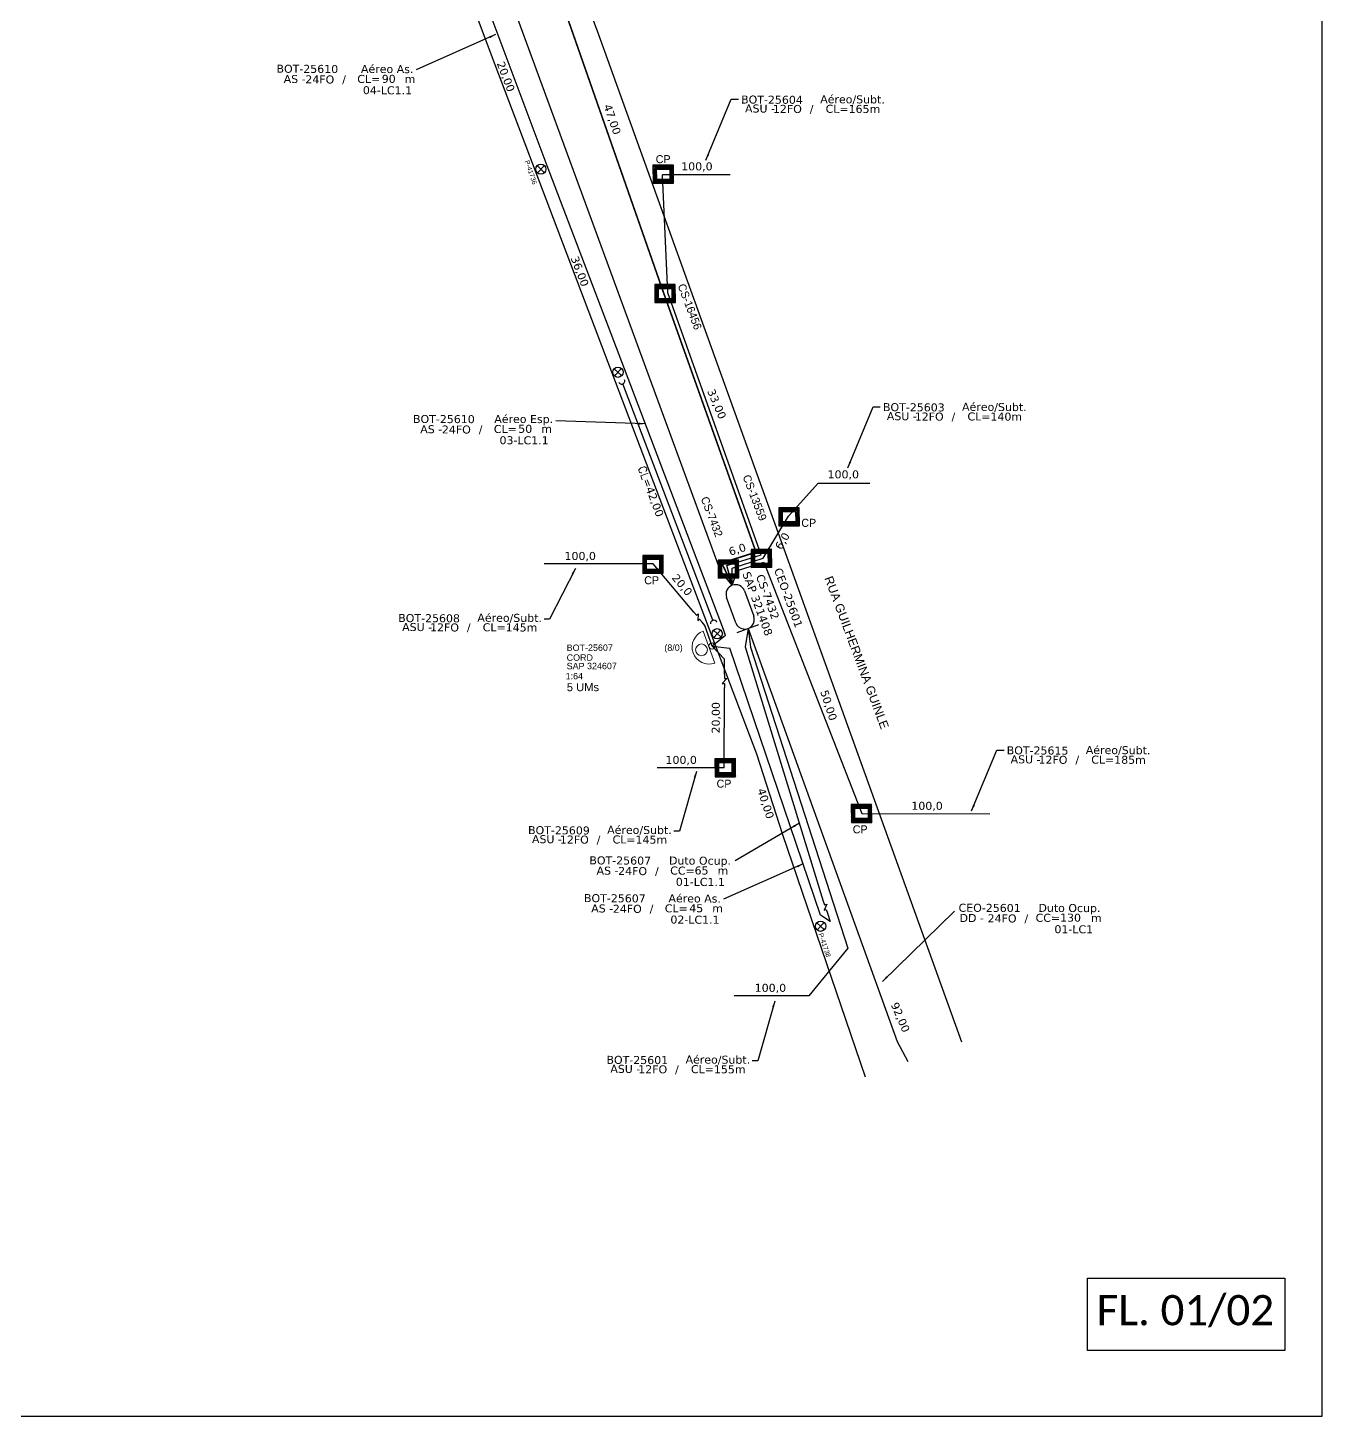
# Model space of a CAD drawing. Header units: millimetres. Extents: x 7 to 846, y 6 to 1250.
# Drawn here: x 539.9 to 845.7, y 655.6 to 983.4 of the extents above; entities that cross this region are included whole.
import ezdxf
from ezdxf.enums import TextEntityAlignment as Align

# ---------------------------------------------------------------- set-up
doc = ezdxf.new("R2010")
doc.units = ezdxf.units.MM
doc.header["$MEASUREMENT"] = 0
for name, color, linetype in [('10.1-Caixas Subterrâneas', 5, 'Continuous'), ('20.4-CEOS', 1, 'Continuous'), ('20.5-CEO', 1, 'Continuous'), ('CAP a instalar', 1, 'Continuous'), ('celulas gpon', 7, 'Continuous'), ('label_cabos', 7, 'Continuous'), ('Legenda', 1, 'Continuous'), ('locais legendas', 7, 'Continuous'), ('QUADRA', 7, 'Continuous'), ('Subida Lateral', 5, 'Continuous')]:
    doc.layers.add(name, color=color, linetype=linetype)
for name, color, linetype, lineweight in [("20.0-LEGENDA DOS CDO'S", 1, 'Continuous', 0), ('20.2-CDO_POSTE', 1, 'Continuous', 5), ('20.6-CORDOALHA_SUPORTE', 7, 'Continuous', 25), ('CORDOALHA_SUPORTE', 7, 'Continuous', 25), ('Segmento Logradouro Texto', 7, 'Continuous', 0)]:
    doc.layers.add(name, color=color, linetype=linetype, lineweight=lineweight)
doc.layers.add('EXTRA', color=50, linetype='Continuous', plot=False)
doc.styles.add('ARIAL', font='arial.ttf')
doc.styles.add('DIGICADE', font='arial.ttf')
doc.styles.add('ROMANS', font='romans')
doc.styles.add('siredit', font='verdana.ttf')
doc.styles.add('WMF-Calibri0', font='calibri.ttf')
doc.linetypes.add('FENCELINE1', pattern='A,0.25,-0.1,[133,ltypeshp.shx,S=0.1,R=0,X=-0.1,Y=0],-0.1,1', length=1.45)
doc.dimstyles.new('ISO-25', dxfattribs={"dimtxt": 2.5, "dimasz": 2.5, "dimexe": 1.25, "dimexo": 0.625, "dimtad": 1, "dimtxsty": 'Standard', "dimcen": 2.5, "dimadec": 0, "dimazin": 0, "dimtfac": 1, "dimtmove": 0, "dimatfit": 3, "dimfxl": 0, "dimarcsym": 0})

# ---------------------------------------------------------------- blocks, each defined once
blk = doc.blocks.new('*U5')
at = {"color": 0}
blk.add_line((2.14, -0.58), (-2.1, -0.68), dxfattribs=at)
for centre, radius in [((0, 0.38), 0.733), ((0.03, -1.03), 0.393)]:
    blk.add_circle(centre, radius, dxfattribs=at)
blk.add_arc((0.02, -0.63), 2.12, 1.3782, 181.3782, dxfattribs=at)
blk = doc.blocks.new('Inst CDOE-8 CAIXA DIST OPT CDOE 48F_8D C_SPL OPTAP')
at = {"layer": "20.0-LEGENDA DOS CDO'S", "color": 0}
for tag, p, style, flags in [('ID_ATIVIDADE', (0.12, 6.47), 'ARIAL', 3), ('FATOR', (7.92, 6.47), 'ARIAL', 1), ('QTDE', (0.23, -0.97), 'DIGICADE', 3)]:
    blk.add_attdef(tag, p, '', height=0.8, rotation=0.118, dxfattribs=dict(at, style=style, flags=flags))
at = {"layer": "20.0-LEGENDA DOS CDO'S", "color": 0, "style": 'ARIAL'}
for tag, p, height in [('FID', (0.12, 5.25), 0.8), ('SAP', (0.12, 2.96), 0.8), ('CORDOALHA', (0.12, 4.02), 0.8), ('1:XX', (-0.01, 1.7), 0.8), ('UMS', (0.14, 0.22), 1)]:
    blk.add_attdef(tag, p, '', height=height, rotation=0.118, dxfattribs=at)
blk.add_attdef('FIBRAS_UTILIZADAS', text='', height=0.8, rotation=0.118, dxfattribs=at).set_placement((13.48, 5.26), align=Align.CENTER)
blk = doc.blocks.new('*X8')
at = {"color": 0, "linetype": 'Continuous'}
for p, q in [((-1.25, 0.34099), (-0.49099, 1.1)), ((-1.25, 0.517767), (-0.667767, 1.1)), ((-1.25, 0.694544), (-0.844544, 1.1)), ((-1.25, 0.87132), (-1.02132, 1.1)), ((-1.25, 1.048097), (-1.198097, 1.1)), ((-1.25, 0.164214), (-0.8035, 0.610714)), ((-1.25, -0.012563), (-0.8035, 0.433937)), ((-1.25, -0.18934), (-0.8035, 0.25716)), ((-1.25, -0.366117), (-0.8035, 0.080383)), ((-0.789214, 0.625), (-0.314214, 1.1)), ((-0.612437, 0.625), (-0.137437, 1.1)), ((-0.43566, 0.625), (0.03934, 1.1)), ((-0.258883, 0.625), (0.216117, 1.1)), ((-0.082107, 0.625), (0.392893, 1.1)), ((0.09467, 0.625), (0.56967, 1.1)), ((0.271447, 0.625), (0.746447, 1.1)), ((0.448223, 0.625), (0.923223, 1.1)), ((0.625, 0.625), (1.1, 1.1)), ((0.801777, 0.625), (1.25, 1.073223)), ((0.8035, 0.449947), (1.25, 0.896447)), ((0.8035, 0.27317), (1.25, 0.71967)), ((0.8035, 0.096393), (1.25, 0.542893)), ((0.8035, -0.080383), (1.25, 0.366117)), ((0.8035, -0.25716), (1.25, 0.18934)), ((0.8035, -0.433937), (1.25, 0.012563)), ((-1.25, -0.542893), (-0.8035, -0.096393)), ((-1.25, -0.71967), (-0.8035, -0.27317)), ((-1.25, -0.896447), (-0.8035, -0.449947)), ((-1.25, -1.073223), (-0.801777, -0.625)), ((-1.1, -1.1), (-0.625, -0.625)), ((-0.923223, -1.1), (-0.448223, -0.625)), ((-0.746447, -1.1), (-0.271447, -0.625)), ((-0.56967, -1.1), (-0.09467, -0.625)), ((-0.392893, -1.1), (0.082107, -0.625)), ((-0.216117, -1.1), (0.258883, -0.625)), ((-0.03934, -1.1), (0.43566, -0.625)), ((0.137437, -1.1), (0.612437, -0.625)), ((0.314214, -1.1), (0.789214, -0.625)), ((0.49099, -1.1), (1.25, -0.34099)), ((0.667767, -1.1), (1.25, -0.517767)), ((0.8035, -0.610714), (1.25, -0.164214)), ((0.844544, -1.1), (1.25, -0.694544)), ((1.02132, -1.1), (1.25, -0.87132)), ((1.198097, -1.1), (1.25, -1.048097))]:
    blk.add_line(p, q, dxfattribs=at)
blk = doc.blocks.new('Inst CB DT OCUP CFOA-SM-DD-G-24')
at = {"layer": 'label_cabos', "color": 0, "style": 'siredit'}
for tag, flags, p in [('ID_ATIVIDADE', 3, (1.31, 2.67)), ('FATOR', 1, (11.56, 2.55))]:
    blk.add_attdef(tag, text='', height=1, rotation=359.69, dxfattribs=dict(at, flags=flags)).set_placement(p, align=Align.MIDDLE_CENTER)
for tag, p in [('DESTINO_CABO', (3.13, 1.26)), ('TIPO_CABO', (13.11, 1.24)), ('TIPO_CABO', (1.11, 0)), ('CABO', (4.69, -0.05)), ('/', (7.71, -0.05)), ('LANCE', (10.41, 0.02)), ('UND', (16.46, 0)), ('FID', (13.65, -1.41))]:
    blk.add_attdef(tag, text='', height=1, rotation=359.69, dxfattribs=at).set_placement(p, align=Align.MIDDLE_CENTER)
blk.add_attdef('QTDE', (11.93, -0.45), '', height=1, rotation=359.69, dxfattribs=at)
blk = doc.blocks.new('LEGENDA DOS CABOS')
at = {"layer": 'EXTRA', "color": 0, "style": 'siredit'}
for tag, p in [('ID', (4.6, 0.97)), ('XX', (9.03, 0.97))]:
    blk.add_attdef(tag, text='', height=0.48, rotation=359.69, dxfattribs=at).set_placement(p, align=Align.MIDDLE_CENTER)
at = {"layer": 'Legenda', "color": 0, "style": 'siredit'}
for tag, p in [('TIPO_CABO', (1.31, 0)), ('CABO', (4.69, -0.05)), ('/', (6.81, -0.05)), ('METROS', (10.03, -0.05))]:
    blk.add_attdef(tag, text='', height=0.8, rotation=359.69, dxfattribs=at).set_placement(p, align=Align.MIDDLE_CENTER)
blk = doc.blocks.new('Inst CB ESP CFOA-SM-AS-80-TS-24')
at = {"layer": 'label_cabos', "color": 0, "style": 'siredit'}
for tag, flags, p in [('ID_ATIVIDADE', 3, (1.31, 2.67)), ('FATOR', 1, (11.56, 2.55))]:
    blk.add_attdef(tag, text='', height=1, rotation=359.69, dxfattribs=dict(at, flags=flags)).set_placement(p, align=Align.MIDDLE_CENTER)
for tag, p in [('DESTINO_CABO', (3.13, 1.26)), ('TIPO_CABO', (13.11, 1.24)), ('TIPO_CABO', (1.76, 0)), ('CABO', (4.69, -0.05)), ('/', (7.71, -0.05)), ('LANCE', (10.81, 0)), ('UND', (15.96, 0)), ('FID', (13.15, -1.41))]:
    blk.add_attdef(tag, text='', height=1, rotation=359.69, dxfattribs=at).set_placement(p, align=Align.MIDDLE_CENTER)
blk.add_attdef('QTDE', (12.43, -0.47), '', height=1, rotation=359.69, dxfattribs=at)
blk = doc.blocks.new('Inst CB AS CFOA-SM-AS-80-TS-24')
at = {"layer": 'label_cabos', "color": 0, "style": 'siredit'}
for tag, flags, p in [('ID_ATIVIDADE', 3, (1.31, 2.67)), ('FATOR', 1, (11.56, 2.55))]:
    blk.add_attdef(tag, text='', height=1, rotation=359.69, dxfattribs=dict(at, flags=flags)).set_placement(p, align=Align.MIDDLE_CENTER)
for tag, p in [('DESTINO_CABO', (3.13, 1.26)), ('TIPO_CABO', (13.11, 1.24)), ('TIPO_CABO', (1.76, 0)), ('CABO', (4.69, -0.05)), ('/', (7.71, -0.05)), ('LANCE', (10.81, 0)), ('UND', (15.96, 0)), ('FID', (13.15, -1.41))]:
    blk.add_attdef(tag, text='', height=1, rotation=359.69, dxfattribs=at).set_placement(p, align=Align.MIDDLE_CENTER)
blk.add_attdef('QTDE', (12.43, -0.47), '', height=1, rotation=359.69, dxfattribs=at)
blk = doc.blocks.new('Inst CORD ALUMINIO 4.8 MM 3F(sem recursos)')
at = {"layer": '20.6-CORDOALHA_SUPORTE', "color": 0, "lineweight": 0, "style": 'ROMANS'}
blk.add_attdef('LANCE', text='', height=1, dxfattribs=at).set_placement((-0.54, -2.21), align=Align.RIGHT)
at = {"layer": '20.6-CORDOALHA_SUPORTE', "color": 0, "style": 'siredit'}
blk.add_attdef('QTDE', (-0.54, -2.21), '', height=1, rotation=359.69, dxfattribs=at)
at = {"layer": '20.6-CORDOALHA_SUPORTE', "color": 0, "lineweight": 0, "style": 'ROMANS'}
for tag, p, flags in [('FATOR', (-5.2, -4.44), 3), ('ID_ATIVIDADE', (-5.2, -6.67), 3), ('FID', (-5.2, -8.9), 1)]:
    blk.add_attdef(tag, p, '', height=1, dxfattribs=dict(at, flags=flags))
blk = doc.blocks.new('Inst CB DT OCUP CFOA-SM-AS-80-TS-24')
at = {"layer": 'label_cabos', "color": 0, "style": 'siredit'}
for tag, flags, p in [('ID_ATIVIDADE', 3, (1.31, 2.67)), ('FATOR', 1, (11.56, 2.55))]:
    blk.add_attdef(tag, text='', height=1, rotation=359.69, dxfattribs=dict(at, flags=flags)).set_placement(p, align=Align.MIDDLE_CENTER)
for tag, p in [('DESTINO_CABO', (3.13, 1.26)), ('TIPO_CABO', (13.11, 1.24)), ('TIPO_CABO', (1.76, 0)), ('CABO', (4.69, -0.05)), ('/', (7.71, -0.05)), ('LANCE', (10.91, 0)), ('UND', (15.96, 0)), ('FID', (13.15, -1.41))]:
    blk.add_attdef(tag, text='', height=1, rotation=359.69, dxfattribs=at).set_placement(p, align=Align.MIDDLE_CENTER)
blk.add_attdef('QTDE', (12.43, -0.47), '', height=1, rotation=359.69, dxfattribs=at)

msp = doc.modelspace()

# ---------------------------------------------------------------- linework, layer by layer
at = {"color": 1}
for p, q in [((660.2, 950.88), (661.97, 949.22)), ((661.91, 950.93), (660.25, 949.16)), ((678.41, 902.93), (680.18, 901.27)), ((680.13, 902.98), (678.47, 901.21)), ((701.86, 841.17), (703.64, 839.51)), ((703.58, 841.23), (701.92, 839.46)), ((726.3, 772.1), (728.07, 770.44)), ((728.01, 772.16), (726.35, 770.39))]:
    msp.add_line(p, q, dxfattribs=at)
msp.add_lwpolyline([(7.11, 655.57), (845.67, 655.57), (845.67, 1249.57), (7.11, 1249.57), (7.11, 655.57)])
msp.add_lwpolyline([(790.21, 688.16), (836.86, 688.16), (836.86, 671.12), (790.21, 671.12)], close=True)
for centre in [(661.08, 950.05), (679.3, 902.1), (702.75, 840.34), (727.18, 771.27)]:
    msp.add_circle(centre, 1.21, dxfattribs=at)
at = {"layer": '10.1-Caixas Subterrâneas', "color": 30, "linetype": 'Continuous'}
for p, q in [((692.4, 951), (687.57, 950.97)), ((687.57, 950.97), (687.6, 946.71)), ((692.43, 946.75), (692.4, 951)), ((688.44, 950.06), (691.55, 950.08)), ((688.44, 950.06), (688.44, 950.06)), ((688.46, 947.64), (688.44, 950.06)), ((691.56, 947.66), (688.46, 947.64)), ((691.55, 950.08), (691.56, 947.66)), ((687.6, 946.71), (692.43, 946.75)), ((692.84, 922.83), (688.01, 922.79)), ((688.01, 922.79), (688.04, 918.54)), ((688.88, 921.88), (691.99, 921.9)), ((688.88, 921.88), (688.88, 921.88)), ((688.9, 919.46), (688.88, 921.88)), ((691.99, 921.9), (692, 919.49)), ((692.87, 918.57), (692.84, 922.83)), ((688.04, 918.54), (692.87, 918.57)), ((692, 919.49), (688.9, 919.46)), ((722.13, 870.11), (717.29, 870.08)), ((717.29, 870.08), (717.32, 865.82)), ((718.16, 869.17), (721.27, 869.19)), ((718.16, 869.17), (718.16, 869.17)), ((718.18, 866.75), (718.16, 869.17)), ((721.27, 869.19), (721.29, 866.77)), ((722.16, 865.86), (722.13, 870.11)), ((717.32, 865.82), (722.16, 865.86)), ((721.29, 866.77), (718.18, 866.75)), ((715.59, 860.29), (710.76, 860.25)), ((710.76, 860.25), (710.79, 856)), ((711.63, 859.34), (714.73, 859.36)), ((711.63, 859.34), (711.63, 859.34)), ((711.64, 856.92), (711.63, 859.34)), ((714.73, 859.36), (714.75, 856.94)), ((715.62, 856.03), (715.59, 860.29)), ((689.97, 858.88), (685.14, 858.84)), ((685.14, 858.84), (685.17, 854.59)), ((686.01, 857.93), (689.11, 857.95)), ((686.01, 857.93), (686.01, 857.93)), ((686.02, 855.51), (686.01, 857.93)), ((689.11, 857.95), (689.13, 855.53)), ((690, 854.62), (689.97, 858.88)), ((707.8, 857.78), (702.97, 857.75)), ((702.97, 857.75), (703, 853.49)), ((703.84, 856.84), (706.95, 856.86)), ((703.84, 856.84), (703.84, 856.84)), ((703.85, 854.42), (703.84, 856.84)), ((706.95, 856.86), (706.96, 854.44)), ((707.83, 853.53), (707.8, 857.78)), ((710.79, 856), (715.62, 856.03)), ((714.75, 856.94), (711.64, 856.92)), ((685.17, 854.59), (690, 854.62)), ((689.13, 855.53), (686.02, 855.51)), ((703, 853.49), (707.83, 853.53)), ((706.96, 854.44), (703.85, 854.42)), ((707.06, 810.85), (702.22, 810.81)), ((702.22, 810.81), (702.25, 806.56)), ((703.09, 809.9), (706.2, 809.92)), ((703.09, 809.9), (703.09, 809.9)), ((703.11, 807.48), (703.09, 809.9)), ((706.2, 809.92), (706.22, 807.51)), ((707.09, 806.59), (707.06, 810.85)), ((702.25, 806.56), (707.09, 806.59)), ((706.22, 807.51), (703.11, 807.48)), ((739.23, 800.06), (734.4, 800.03)), ((734.4, 800.03), (734.43, 795.77)), ((739.26, 795.81), (739.23, 800.06)), ((735.27, 799.11), (738.37, 799.14)), ((735.27, 799.11), (735.27, 799.11)), ((735.28, 796.7), (735.27, 799.11)), ((738.37, 799.14), (738.39, 796.72)), ((734.43, 795.77), (739.26, 795.81)), ((738.39, 796.72), (735.28, 796.7))]:
    msp.add_line(p, q, dxfattribs=at)
at = {"layer": '20.5-CEO', "color": 5}
for p, q in [((709.2, 850.44), (711.38, 844.48)), ((707.14, 842.93), (704.96, 848.89))]:
    msp.add_line(p, q, dxfattribs=at)
msp.add_lwpolyline([(707.48, 840.65), (712.6, 842.52)], dxfattribs=at)
for centre, start, end in [((707.08, 849.67), 20.0952, 200.0952), ((709.26, 843.71), 200.0952, 20.0952)]:
    msp.add_arc(centre, 2.26, start, end, dxfattribs=at)
at = {"layer": 'CAP a instalar', "color": 8, "ltscale": 5}
for points in [[(703.51, 855.17), (618.42, 1087.02)], [(705.82, 948.75), (689.81, 948.75)], [(706.3, 851.79), (705.05, 856.44), (713.13, 859.01), (691.09, 920.83), (689.81, 948.75)], [(706.3, 851.79), (706.28, 855.84), (713.63, 858.17), (719.58, 868.09), (726.6, 875.89), (738.77, 875.89)], [(697.24, 845.42), (687.58, 856.86), (661.88, 856.86)], [(706.3, 851.79), (707.53, 855.25), (713.78, 857.23), (736.89, 797.87)], [(706.3, 851.79), (703.51, 855.17)], [(699.84, 842.33), (699.18, 843.11)], [(701.53, 837.45), (699.84, 842.33)], [(710.04, 841.58), (710.62, 837.14)], [(701.53, 837.45), (704.49, 834.33)], [(710.62, 837.14), (733.63, 766.12)], [(704.48, 830.69), (704.49, 834.33)], [(704.41, 808.69), (704.47, 827.67)], [(704.41, 808.69), (688.53, 808.69)], [(736.89, 797.87), (736.89, 797.87), (767.17, 797.84)], [(733.63, 766.12), (724.4, 754.87), (706.75, 754.87)]]:
    msp.add_lwpolyline(points, dxfattribs=at)
at = {"layer": 'CAP a instalar', "color": 7, "linetype": 'FENCELINE1', "ltscale": 3}
for points in [[(704.26, 841.31), (680.81, 902.91), (662.59, 950.83), (645.3, 996.85), (631.73, 1033.68), (615.26, 1077.11)], [(701.53, 837.45), (705.74, 836.96)], [(729.44, 772.4), (727.16, 773.86), (705.74, 836.96)], [(709.37, 837.25), (727.81, 777.21)], [(728.78, 774.35), (729.44, 772.4)]]:
    msp.add_lwpolyline(points, dxfattribs=at)
at = {"layer": 'CAP a instalar', "ltscale": 5, "const_width": 0.378}
for points in [[(690.02, 921.01), (660.7, 1004.84), (677.95, 1010.76)], [(706.3, 851.79), (703.82, 857.05), (711.91, 859.61), (690.02, 921.01)]]:
    msp.add_lwpolyline(points, dxfattribs=at)
at = {"layer": 'CAP a instalar', "color": 7, "ltscale": 5}
for points in [[(704.73, 839.93), (701.53, 837.45)], [(710.04, 841.58), (745.28, 744.02), (747.79, 739.33)]]:
    msp.add_lwpolyline(points, dxfattribs=at)
at = {"layer": 'CAP a instalar', "color": 7, "linetype": 'FENCELINE1', "ltscale": 5}
for points in [[(704.73, 839.93), (704.26, 841.31)], [(710.04, 841.58), (709.37, 837.25)]]:
    msp.add_lwpolyline(points, dxfattribs=at)
at = {"layer": 'CORDOALHA_SUPORTE', "ltscale": 5}
for points in [[(679.51, 899.74, 1), (680.83, 900.31)], [(701.24, 842.66, -1), (702.61, 843.11)]]:
    msp.add_lwpolyline(points, format="xyb", dxfattribs=at)
msp.add_lwpolyline([(701.71, 843.57), (680.46, 899.36)], dxfattribs=at)
at = {"layer": 'QUADRA', "color": 151}
for points in [[(619.73, 1126.83), (674.4, 982.73), (760.47, 744)], [(619.73, 1126.83), (674.4, 982.73), (760.47, 744)], [(737.74, 735.62), (718.24, 792.86), (712.11, 811.89), (649.4, 976.98), (595.1, 1121.98)]]:
    msp.add_lwpolyline(points, dxfattribs=at)
at = {"layer": 'Subida Lateral', "color": 5}
for points in [[(697.24, 845.42), (697.85, 844.7), (698.24, 845.04), (698.2, 843.46), (698.59, 843.81), (699.18, 843.11)], [(704.48, 830.69), (704.48, 829.75), (705, 829.76), (703.94, 828.58), (704.47, 828.6), (704.47, 827.67)], [(727.81, 777.21), (728.12, 776.32), (728.61, 776.49), (727.99, 775.03), (728.48, 775.22), (728.78, 774.35)]]:
    msp.add_lwpolyline(points, dxfattribs=at)

# ---------------------------------------------------------------- block references
at = {"color": 2, "lineweight": 0}
ref = msp.add_blockref('Inst CB AS CFOA-SM-AS-80-TS-24', (600, 971.35), dxfattribs=dict(at, xscale=1.889945540686787, yscale=1.889945540686787, zscale=1.889945540686787))
ref.add_attrib('DESTINO_CABO', 'BOT-25610', dxfattribs={"layer": 'label_cabos', "color": 0, "height": 1.89, "rotation": 359.69, "style": 'siredit'}).set_placement((605.92, 973.74), align=Align.MIDDLE_CENTER)
ref.add_attrib('TIPO_CABO', 'Aéreo As.', dxfattribs={"layer": 'label_cabos', "color": 0, "height": 1.89, "rotation": 359.69, "style": 'siredit'}).set_placement((624.78, 973.7), align=Align.MIDDLE_CENTER)
ref.add_attrib('CABO', '24FO', dxfattribs={"layer": 'label_cabos', "color": 0, "height": 1.89, "rotation": 359.69, "style": 'siredit'}).set_placement((608.86, 971.25), align=Align.MIDDLE_CENTER)
ref.add_attrib('/', '/', dxfattribs={"layer": 'label_cabos', "color": 0, "height": 1.89, "rotation": 359.69, "style": 'siredit'}).set_placement((614.58, 971.25), align=Align.MIDDLE_CENTER)
ref.add_attrib('TIPO_CABO', 'AS - ', dxfattribs={"layer": 'label_cabos', "color": 0, "height": 1.89, "rotation": 359.69, "style": 'siredit'}).set_placement((603.33, 971.34), align=Align.MIDDLE_CENTER)
ref.add_attrib('FID', '04-LC1.1', dxfattribs={"layer": 'label_cabos', "color": 0, "height": 1.89, "rotation": 359.69, "style": 'siredit'}).set_placement((624.85, 968.68), align=Align.MIDDLE_CENTER)
ref.add_attrib('LANCE', 'CL=', dxfattribs={"layer": 'label_cabos', "color": 0, "height": 1.89, "rotation": 359.69, "style": 'siredit'}).set_placement((620.43, 971.35), align=Align.MIDDLE_CENTER)
ref.add_attrib('QTDE', '90', (623.49, 970.45), dxfattribs={"layer": 'label_cabos', "color": 0, "height": 1.89, "rotation": 359.69, "style": 'siredit'})
ref.add_attrib('UND', 'm', dxfattribs={"layer": 'label_cabos', "color": 0, "height": 1.89, "rotation": 359.69, "style": 'siredit'}).set_placement((630.17, 971.35), align=Align.MIDDLE_CENTER)
ref = msp.add_blockref('LEGENDA DOS CABOS', (707.67, 963.38), dxfattribs=dict(at, xscale=1.889945540686787, yscale=1.889945540686787, zscale=1.889945540686787))
ref.add_attrib('ID', 'BOT-25604', dxfattribs={"layer": 'label_cabos', "color": 0, "height": 1.89, "rotation": 359.69, "style": 'siredit'}).set_placement((715.68, 966.46), align=Align.MIDDLE_CENTER)
ref.add_attrib('CABO', '12FO', dxfattribs={"layer": 'label_cabos', "color": 0, "height": 1.89, "rotation": 359.69, "style": 'siredit'}).set_placement((719.32, 964.28), align=Align.MIDDLE_CENTER)
ref.add_attrib('METROS', 'CL=165m', dxfattribs={"layer": 'label_cabos', "color": 0, "height": 1.89, "rotation": 359.69, "style": 'siredit'}).set_placement((734.81, 964.28), align=Align.MIDDLE_CENTER)
ref.add_attrib('XX', 'Aéreo/Subt.', dxfattribs={"layer": 'label_cabos', "color": 0, "height": 1.8899, "rotation": 359.69, "style": 'siredit'}).set_placement((734.71, 966.54), align=Align.MIDDLE_CENTER)
ref.add_attrib('/', '/', dxfattribs={"layer": 'label_cabos', "color": 0, "height": 1.89, "rotation": 359.69, "style": 'siredit'}).set_placement((725.04, 964.28), align=Align.MIDDLE_CENTER)
ref.add_attrib('TIPO_CABO', 'ASU -', dxfattribs={"layer": 'label_cabos', "color": 0, "height": 1.89, "rotation": 359.69, "style": 'siredit'}).set_placement((712.85, 964.37), align=Align.MIDDLE_CENTER)
ref = msp.add_blockref('Inst CB ESP CFOA-SM-AS-80-TS-24', (632.26, 888.64), dxfattribs=dict(at, xscale=1.889945540686789, yscale=1.889945540686787, zscale=1.889945540686787, rotation=0.1315642785740552))
ref.add_attrib('DESTINO_CABO', 'BOT-25610', dxfattribs={"layer": 'label_cabos', "color": 0, "height": 1.89, "rotation": 359.8216, "style": 'siredit'}).set_placement((638.17, 891.04), align=Align.MIDDLE_CENTER)
ref.add_attrib('TIPO_CABO', 'Aéreo Esp.', dxfattribs={"layer": 'label_cabos', "color": 0, "height": 1.89, "rotation": 359.8216, "style": 'siredit'}).set_placement((657.03, 891.05), align=Align.MIDDLE_CENTER)
ref.add_attrib('CABO', '24FO', dxfattribs={"layer": 'label_cabos', "color": 0, "height": 1.89, "rotation": 359.8216, "style": 'siredit'}).set_placement((641.12, 888.57), align=Align.MIDDLE_CENTER)
ref.add_attrib('/', '/', dxfattribs={"layer": 'label_cabos', "color": 0, "height": 1.89, "rotation": 359.8216, "style": 'siredit'}).set_placement((646.84, 888.58), align=Align.MIDDLE_CENTER)
ref.add_attrib('TIPO_CABO', 'AS - ', dxfattribs={"layer": 'label_cabos', "color": 0, "height": 1.89, "rotation": 359.8216, "style": 'siredit'}).set_placement((635.59, 888.64), align=Align.MIDDLE_CENTER)
ref.add_attrib('FID', '03-LC1.1', dxfattribs={"layer": 'label_cabos', "color": 0, "height": 1.89, "rotation": 359.8216, "style": 'siredit'}).set_placement((657.12, 886.03), align=Align.MIDDLE_CENTER)
ref.add_attrib('LANCE', 'CL=', dxfattribs={"layer": 'label_cabos', "color": 0, "height": 1.89, "rotation": 359.8216, "style": 'siredit'}).set_placement((652.69, 888.69), align=Align.MIDDLE_CENTER)
ref.add_attrib('QTDE', '50', (655.75, 887.8), dxfattribs={"layer": 'label_cabos', "color": 0, "height": 1.89, "rotation": 359.8216, "style": 'siredit'})
ref.add_attrib('UND', 'm', dxfattribs={"layer": 'label_cabos', "color": 0, "height": 1.89, "rotation": 359.8216, "style": 'siredit'}).set_placement((662.43, 888.72), align=Align.MIDDLE_CENTER)
ref = msp.add_blockref('LEGENDA DOS CABOS', (741.17, 890.74), dxfattribs=dict(at, xscale=1.889945540686787, yscale=1.889945540686787, zscale=1.889945540686787))
ref.add_attrib('ID', 'BOT-25603', dxfattribs={"layer": 'label_cabos', "color": 0, "height": 1.89, "rotation": 359.69, "style": 'siredit'}).set_placement((749.19, 893.82), align=Align.MIDDLE_CENTER)
ref.add_attrib('CABO', '12FO', dxfattribs={"layer": 'label_cabos', "color": 0, "height": 1.89, "rotation": 359.69, "style": 'siredit'}).set_placement((752.82, 891.63), align=Align.MIDDLE_CENTER)
ref.add_attrib('METROS', 'CL=140m', dxfattribs={"layer": 'label_cabos', "color": 0, "height": 1.89, "rotation": 359.69, "style": 'siredit'}).set_placement((768.31, 891.63), align=Align.MIDDLE_CENTER)
ref.add_attrib('XX', 'Aéreo/Subt.', dxfattribs={"layer": 'label_cabos', "color": 0, "height": 1.8899, "rotation": 359.69, "style": 'siredit'}).set_placement((768.21, 893.9), align=Align.MIDDLE_CENTER)
ref.add_attrib('/', '/', dxfattribs={"layer": 'label_cabos', "color": 0, "height": 1.89, "rotation": 359.69, "style": 'siredit'}).set_placement((758.54, 891.63), align=Align.MIDDLE_CENTER)
ref.add_attrib('TIPO_CABO', 'ASU -', dxfattribs={"layer": 'label_cabos', "color": 0, "height": 1.89, "rotation": 359.69, "style": 'siredit'}).set_placement((746.35, 891.72), align=Align.MIDDLE_CENTER)
at = {"color": 0, "lineweight": 0, "xscale": 1.889945540686787, "yscale": 1.889945540686787, "zscale": 1.889945540686787, "rotation": 290.8432581549266}
msp.add_blockref('Inst CORD ALUMINIO 4.8 MM 3F(sem recursos)', (690.09, 875.21), dxfattribs=at).add_auto_attribs({'QTDE': '42,00', 'LANCE': 'CL='})
at = {"color": 2, "lineweight": 0}
ref = msp.add_blockref('LEGENDA DOS CABOS', (626.67, 840.94), dxfattribs=dict(at, xscale=1.889945540686787, yscale=1.889945540686787, zscale=1.889945540686787))
ref.add_attrib('ID', 'BOT-25608', dxfattribs={"layer": 'label_cabos', "color": 0, "height": 1.89, "rotation": 359.69, "style": 'siredit'}).set_placement((634.68, 844.02), align=Align.MIDDLE_CENTER)
ref.add_attrib('CABO', '12FO', dxfattribs={"layer": 'label_cabos', "color": 0, "height": 1.89, "rotation": 359.69, "style": 'siredit'}).set_placement((638.32, 841.84), align=Align.MIDDLE_CENTER)
ref.add_attrib('METROS', 'CL=145m', dxfattribs={"layer": 'label_cabos', "color": 0, "height": 1.89, "rotation": 359.69, "style": 'siredit'}).set_placement((653.8, 841.84), align=Align.MIDDLE_CENTER)
ref.add_attrib('XX', 'Aéreo/Subt.', dxfattribs={"layer": 'label_cabos', "color": 0, "height": 1.8899, "rotation": 359.69, "style": 'siredit'}).set_placement((653.71, 844.1), align=Align.MIDDLE_CENTER)
ref.add_attrib('/', '/', dxfattribs={"layer": 'label_cabos', "color": 0, "height": 1.89, "rotation": 359.69, "style": 'siredit'}).set_placement((644.04, 841.84), align=Align.MIDDLE_CENTER)
ref.add_attrib('TIPO_CABO', 'ASU -', dxfattribs={"layer": 'label_cabos', "color": 0, "height": 1.89, "rotation": 359.69, "style": 'siredit'}).set_placement((631.85, 841.93), align=Align.MIDDLE_CENTER)
ref = msp.add_blockref('LEGENDA DOS CABOS', (770.41, 809.7), dxfattribs=dict(at, xscale=1.889945540686787, yscale=1.889945540686787, zscale=1.889945540686787))
ref.add_attrib('ID', 'BOT-25615', dxfattribs={"layer": 'label_cabos', "color": 0, "height": 1.89, "rotation": 359.69, "style": 'siredit'}).set_placement((778.43, 812.78), align=Align.MIDDLE_CENTER)
ref.add_attrib('CABO', '12FO', dxfattribs={"layer": 'label_cabos', "color": 0, "height": 1.89, "rotation": 359.69, "style": 'siredit'}).set_placement((782.06, 810.59), align=Align.MIDDLE_CENTER)
ref.add_attrib('METROS', 'CL=185m', dxfattribs={"layer": 'label_cabos', "color": 0, "height": 1.89, "rotation": 359.69, "style": 'siredit'}).set_placement((797.55, 810.59), align=Align.MIDDLE_CENTER)
ref.add_attrib('XX', 'Aéreo/Subt.', dxfattribs={"layer": 'label_cabos', "color": 0, "height": 1.8899, "rotation": 359.69, "style": 'siredit'}).set_placement((797.45, 812.86), align=Align.MIDDLE_CENTER)
ref.add_attrib('/', '/', dxfattribs={"layer": 'label_cabos', "color": 0, "height": 1.89, "rotation": 359.69, "style": 'siredit'}).set_placement((787.79, 810.59), align=Align.MIDDLE_CENTER)
ref.add_attrib('TIPO_CABO', 'ASU -', dxfattribs={"layer": 'label_cabos', "color": 0, "height": 1.89, "rotation": 359.69, "style": 'siredit'}).set_placement((775.59, 810.68), align=Align.MIDDLE_CENTER)
ref = msp.add_blockref('LEGENDA DOS CABOS', (657.34, 790.85), dxfattribs=dict(at, xscale=1.889945540686787, yscale=1.889945540686787, zscale=1.889945540686787))
ref.add_attrib('ID', 'BOT-25609', dxfattribs={"layer": 'label_cabos', "color": 0, "height": 1.89, "rotation": 359.69, "style": 'siredit'}).set_placement((665.35, 793.93), align=Align.MIDDLE_CENTER)
ref.add_attrib('CABO', '12FO', dxfattribs={"layer": 'label_cabos', "color": 0, "height": 1.89, "rotation": 359.69, "style": 'siredit'}).set_placement((668.99, 791.74), align=Align.MIDDLE_CENTER)
ref.add_attrib('METROS', 'CL=145m', dxfattribs={"layer": 'label_cabos', "color": 0, "height": 1.89, "rotation": 359.69, "style": 'siredit'}).set_placement((684.47, 791.74), align=Align.MIDDLE_CENTER)
ref.add_attrib('XX', 'Aéreo/Subt.', dxfattribs={"layer": 'label_cabos', "color": 0, "height": 1.8899, "rotation": 359.69, "style": 'siredit'}).set_placement((684.38, 794.01), align=Align.MIDDLE_CENTER)
ref.add_attrib('/', '/', dxfattribs={"layer": 'label_cabos', "color": 0, "height": 1.89, "rotation": 359.69, "style": 'siredit'}).set_placement((674.71, 791.74), align=Align.MIDDLE_CENTER)
ref.add_attrib('TIPO_CABO', 'ASU -', dxfattribs={"layer": 'label_cabos', "color": 0, "height": 1.89, "rotation": 359.69, "style": 'siredit'}).set_placement((662.52, 791.83), align=Align.MIDDLE_CENTER)
ref = msp.add_blockref('Inst CB DT OCUP CFOA-SM-AS-80-TS-24', (673.91, 784.41), dxfattribs=dict(at, xscale=1.889945540686787, yscale=1.889945540686787, zscale=1.889945540686787))
ref.add_attrib('DESTINO_CABO', 'BOT-25607', dxfattribs={"layer": 'label_cabos', "color": 0, "height": 1.89, "rotation": 359.69, "style": 'siredit'}).set_placement((679.83, 786.8), align=Align.MIDDLE_CENTER)
ref.add_attrib('CABO', '24FO', dxfattribs={"layer": 'label_cabos', "color": 0, "height": 1.89, "rotation": 359.69, "style": 'siredit'}).set_placement((682.76, 784.31), align=Align.MIDDLE_CENTER)
ref.add_attrib('TIPO_CABO', 'Duto Ocup.', dxfattribs={"layer": 'label_cabos', "color": 0, "height": 1.89, "rotation": 359.69, "style": 'siredit'}).set_placement((698.68, 786.76), align=Align.MIDDLE_CENTER)
ref.add_attrib('/', '/', dxfattribs={"layer": 'label_cabos', "color": 0, "height": 1.89, "rotation": 359.69, "style": 'siredit'}).set_placement((688.49, 784.31), align=Align.MIDDLE_CENTER)
ref.add_attrib('TIPO_CABO', 'AS - ', dxfattribs={"layer": 'label_cabos', "color": 0, "height": 1.89, "rotation": 359.69, "style": 'siredit'}).set_placement((677.24, 784.4), align=Align.MIDDLE_CENTER)
ref.add_attrib('FID', '01-LC1.1', dxfattribs={"layer": 'label_cabos', "color": 0, "height": 1.89, "rotation": 359.69, "style": 'siredit'}).set_placement((698.76, 781.74), align=Align.MIDDLE_CENTER)
ref.add_attrib('LANCE', 'CC=', dxfattribs={"layer": 'label_cabos', "color": 0, "height": 1.89, "rotation": 359.69, "style": 'siredit'}).set_placement((694.53, 784.41), align=Align.MIDDLE_CENTER)
ref.add_attrib('QTDE', '65', (697.4, 783.51), dxfattribs={"layer": 'label_cabos', "color": 0, "height": 1.89, "rotation": 359.69, "style": 'siredit'})
ref.add_attrib('UND', 'm', dxfattribs={"layer": 'label_cabos', "color": 0, "height": 1.89, "rotation": 359.69, "style": 'siredit'}).set_placement((704.08, 784.41), align=Align.MIDDLE_CENTER)
ref = msp.add_blockref('Inst CB AS CFOA-SM-AS-80-TS-24', (672.65, 775.49), dxfattribs=dict(at, xscale=1.889945540686787, yscale=1.889945540686787, zscale=1.889945540686787))
ref.add_attrib('DESTINO_CABO', 'BOT-25607', dxfattribs={"layer": 'label_cabos', "color": 0, "height": 1.89, "rotation": 359.69, "style": 'siredit'}).set_placement((678.56, 777.88), align=Align.MIDDLE_CENTER)
ref.add_attrib('TIPO_CABO', 'Aéreo As.', dxfattribs={"layer": 'label_cabos', "color": 0, "height": 1.89, "rotation": 359.69, "style": 'siredit'}).set_placement((697.42, 777.84), align=Align.MIDDLE_CENTER)
ref.add_attrib('CABO', '24FO', dxfattribs={"layer": 'label_cabos', "color": 0, "height": 1.89, "rotation": 359.69, "style": 'siredit'}).set_placement((681.5, 775.39), align=Align.MIDDLE_CENTER)
ref.add_attrib('/', '/', dxfattribs={"layer": 'label_cabos', "color": 0, "height": 1.89, "rotation": 359.69, "style": 'siredit'}).set_placement((687.22, 775.39), align=Align.MIDDLE_CENTER)
ref.add_attrib('TIPO_CABO', 'AS - ', dxfattribs={"layer": 'label_cabos', "color": 0, "height": 1.89, "rotation": 359.69, "style": 'siredit'}).set_placement((675.98, 775.48), align=Align.MIDDLE_CENTER)
ref.add_attrib('FID', '02-LC1.1', dxfattribs={"layer": 'label_cabos', "color": 0, "height": 1.89, "rotation": 359.69, "style": 'siredit'}).set_placement((697.49, 772.82), align=Align.MIDDLE_CENTER)
ref.add_attrib('LANCE', 'CL=', dxfattribs={"layer": 'label_cabos', "color": 0, "height": 1.89, "rotation": 359.69, "style": 'siredit'}).set_placement((693.07, 775.49), align=Align.MIDDLE_CENTER)
ref.add_attrib('QTDE', '45', (696.14, 774.59), dxfattribs={"layer": 'label_cabos', "color": 0, "height": 1.89, "rotation": 359.69, "style": 'siredit'})
ref.add_attrib('UND', 'm', dxfattribs={"layer": 'label_cabos', "color": 0, "height": 1.89, "rotation": 359.69, "style": 'siredit'}).set_placement((702.82, 775.49), align=Align.MIDDLE_CENTER)
ref = msp.add_blockref('Inst CB DT OCUP CFOA-SM-DD-G-24', (761.18, 773.23), dxfattribs=dict(at, xscale=1.889945540686787, yscale=1.889945540686787, zscale=1.889945540686787))
ref.add_attrib('DESTINO_CABO', 'CEO-25601', dxfattribs={"layer": 'label_cabos', "color": 0, "height": 1.89, "rotation": 359.69, "style": 'siredit'}).set_placement((767.1, 775.61), align=Align.MIDDLE_CENTER)
ref.add_attrib('TIPO_CABO', 'Duto Ocup.', dxfattribs={"layer": 'label_cabos', "color": 0, "height": 1.89, "rotation": 359.69, "style": 'siredit'}).set_placement((785.95, 775.58), align=Align.MIDDLE_CENTER)
ref.add_attrib('/', '/', dxfattribs={"layer": 'label_cabos', "color": 0, "height": 1.89, "rotation": 359.69, "style": 'siredit'}).set_placement((775.76, 773.13), align=Align.MIDDLE_CENTER)
ref.add_attrib('FID', '01-LC1', dxfattribs={"layer": 'label_cabos', "color": 0, "height": 1.89, "rotation": 359.69, "style": 'siredit'}).set_placement((786.97, 770.56), align=Align.MIDDLE_CENTER)
ref.add_attrib('LANCE', 'CC=', dxfattribs={"layer": 'label_cabos', "color": 0, "height": 1.89, "rotation": 359.69, "style": 'siredit'}).set_placement((780.85, 773.27), align=Align.MIDDLE_CENTER)
ref.add_attrib('UND', 'm', dxfattribs={"layer": 'label_cabos', "color": 0, "height": 1.89, "rotation": 359.69, "style": 'siredit'}).set_placement((792.3, 773.23), align=Align.MIDDLE_CENTER)
ref.add_attrib('CABO', '24FO', dxfattribs={"layer": 'label_cabos', "color": 0, "height": 1.89, "rotation": 359.69, "style": 'siredit'}).set_placement((770.04, 773.13), align=Align.MIDDLE_CENTER)
ref.add_attrib('TIPO_CABO', 'DD - ', dxfattribs={"layer": 'label_cabos', "color": 0, "height": 1.89, "rotation": 359.69, "style": 'siredit'}).set_placement((763.28, 773.22), align=Align.MIDDLE_CENTER)
ref.add_attrib('QTDE', '130', (783.73, 772.37), dxfattribs={"layer": 'label_cabos', "color": 0, "height": 1.89, "rotation": 359.69, "style": 'siredit'})
ref = msp.add_blockref('LEGENDA DOS CABOS', (675.86, 736.61), dxfattribs=dict(at, xscale=1.889945540686787, yscale=1.889945540686787, zscale=1.889945540686787))
ref.add_attrib('ID', 'BOT-25601', dxfattribs={"layer": 'label_cabos', "color": 0, "height": 1.89, "rotation": 359.69, "style": 'siredit'}).set_placement((683.87, 739.69), align=Align.MIDDLE_CENTER)
ref.add_attrib('CABO', '12FO', dxfattribs={"layer": 'label_cabos', "color": 0, "height": 1.89, "rotation": 359.69, "style": 'siredit'}).set_placement((687.51, 737.5), align=Align.MIDDLE_CENTER)
ref.add_attrib('METROS', 'CL=155m', dxfattribs={"layer": 'label_cabos', "color": 0, "height": 1.89, "rotation": 359.69, "style": 'siredit'}).set_placement((702.99, 737.5), align=Align.MIDDLE_CENTER)
ref.add_attrib('XX', 'Aéreo/Subt.', dxfattribs={"layer": 'label_cabos', "color": 0, "height": 1.8899, "rotation": 359.69, "style": 'siredit'}).set_placement((702.9, 739.77), align=Align.MIDDLE_CENTER)
ref.add_attrib('/', '/', dxfattribs={"layer": 'label_cabos', "color": 0, "height": 1.89, "rotation": 359.69, "style": 'siredit'}).set_placement((693.23, 737.5), align=Align.MIDDLE_CENTER)
ref.add_attrib('TIPO_CABO', 'ASU -', dxfattribs={"layer": 'label_cabos', "color": 0, "height": 1.89, "rotation": 359.69, "style": 'siredit'}).set_placement((681.03, 737.59), align=Align.MIDDLE_CENTER)
at = {"layer": '10.1-Caixas Subterrâneas', "color": 30, "linetype": 'Continuous', "xscale": 1.93401939916003, "yscale": 1.934019399160022, "zscale": 3.868038798320048, "rotation": 180.4029588641661}
for p in [(690, 948.86), (690.44, 920.68), (719.73, 867.97), (713.19, 858.14), (687.57, 856.73), (705.4, 855.64), (704.66, 808.7), (736.83, 797.92)]:
    msp.add_blockref('*X8', p, dxfattribs=at)
at = {"layer": "20.0-LEGENDA DOS CDO'S", "color": 7, "lineweight": 0, "xscale": 1.889945540686787, "yscale": 1.889945540686787, "zscale": 1.889945540686787}
msp.add_blockref('Inst CDOE-8 CAIXA DIST OPT CDOE 48F_8D C_SPL OPTAP', (666.95, 826.36), dxfattribs=at).add_auto_attribs({'FID': 'BOT-25607', 'CORDOALHA': 'CORD', 'SAP': 'SAP 324607', '1:XX': '1:64', 'UMS': '5 UMs', 'FIBRAS_UTILIZADAS': '(8/0)'})
at = {"layer": '20.2-CDO_POSTE', "color": 7, "xscale": -1.889945540686787, "yscale": 1.889945540686787, "zscale": 1.889945540686787, "rotation": 111.2177414102885}
msp.add_blockref('*U5', (699.7, 836.8), dxfattribs=at)

# ---------------------------------------------------------------- texts
at = {"color": 1, "style": 'WMF-Calibri0'}
msp.add_text('FL. 01/02', height=7.131, dxfattribs=at).set_placement((792.38, 677.05))
at = {"layer": '20.4-CEOS', "color": 5, "style": 'siredit'}
msp.add_text('CEO-25601', height=1.908, rotation=290.0952, dxfattribs=at).set_placement((720.47, 849.17), align=Align.TOP_CENTER)
at = {"layer": '20.5-CEO', "color": 5, "style": 'siredit'}
for s, p in [('SAP 321408', (713.19, 847.75)), ('CS-7432', (715.57, 849.39))]:
    msp.add_text(s, height=1.916, rotation=290.0952, dxfattribs=at).set_placement(p, align=Align.TOP_CENTER)
at = {"layer": 'celulas gpon', "style": 'siredit'}
for s, rotation, p in [('20,00', 290.7987, (650.63, 975.04)), ('47,00', 289.277, (675.87, 965.01)), ('36,00', 290.7987, (668.1, 929.06)), ('33,00', 293.0343, (700.34, 897.65)), ('6,0', 59.022, (717.88, 859.99)), ('6,0', 17.6119, (705.8, 858.74)), ('20,0', 310.1744, (691.89, 853.49)), ('50,00', 287.8779, (727.06, 826.7)), ('20,00', 89.8224, (703.33, 816.79)), ('40,00', 287.8779, (712.18, 803.51)), ('92,00', 293.0343, (743.71, 752.82))]:
    msp.add_text(s, height=1.89, rotation=rotation, dxfattribs=at).set_placement(p)
for p in [(694.24, 949.77), (728.82, 877.04), (666.67, 857.77), (690.52, 809.61), (748.6, 798.77), (711.6, 755.79)]:
    msp.add_text('100,0', height=1.89, dxfattribs=at).set_placement(p)
at = {"layer": 'locais legendas', "color": 10}
for s, p in [('P-41736', (657.24, 951.92)), ('P-41738', (726.64, 769.44))]:
    msp.add_text(s, height=1.134, rotation=288.8112, dxfattribs=at).set_placement(p)
at = {"layer": 'locais legendas', "color": 30}
for p in [(688.22, 951.47), (722.61, 865.59), (685.5, 852.03), (702.59, 804), (734.76, 793.21)]:
    msp.add_text('CP', height=1.89, dxfattribs=at).set_placement(p)
for s, p in [('CS-16456', (693.36, 922.56)), ('CS-13559', (708.71, 877.45)), ('CS-7432', (698.82, 872.3))]:
    msp.add_text(s, height=1.89, rotation=290.8433, dxfattribs=at).set_placement(p)
at = {"layer": 'Segmento Logradouro Texto', "color": 5, "linetype": 'Continuous', "insert": (729.95, 854.21), "char_height": 2.0559, "width": 38.8719, "attachment_point": 1, "rotation": 290.5287, "style": 'DIGICADE'}
msp.add_mtext('RUA GUILHERMINA GUINLE', dxfattribs=at)

# ---------------------------------------------------------------- leaders
at = {"color": 2, "lineweight": 0}
for points, override in [([(650.4, 981.84), (631.59, 973.49)], {"dimasz": 1.5, "dimtad": 0}), ([(700.08, 952.2), (706.05, 966.57), (707.77, 966.57)], {"dimasz": 1.5, "dimtad": 0}), ([(733.59, 879.55), (739.55, 893.92), (741.27, 893.92)], {"dimasz": 1.5, "dimtad": 0}), ([(685.76, 889.92), (664.63, 890.65)], {"dimasz": 1.5, "dimtad": 0}), ([(669.23, 855.78), (663.16, 843.79), (661.83, 843.79)], {"dimasz": 1.5, "dimtad": 0}), ([(762.83, 798.51), (768.79, 812.88), (770.51, 812.88)], {"dimasz": 1.5, "dimtad": 0}), ([(697.83, 807.84), (693.83, 793.7), (692.51, 793.7)], {"dimasz": 1.5, "dimtad": 0}), ([(722.15, 795.63), (706.98, 786.74)], {"dimasz": 1.5, "dimtad": 0}), ([(723.04, 785.98), (704.24, 777.63)], {"dimasz": 1.5, "dimtad": 0}), ([(741.76, 758.24), (758.83, 774.86)], {"dimasz": 1.5, "dimgap": 0.625, "dimtad": 0}), ([(716.35, 753.6), (712.34, 739.46), (711.02, 739.46)], {"dimasz": 1.5, "dimtad": 0})]:
    msp.add_leader(points, dimstyle='ISO-25', override=override, dxfattribs=at)

doc.saveas('drawing.dxf')
